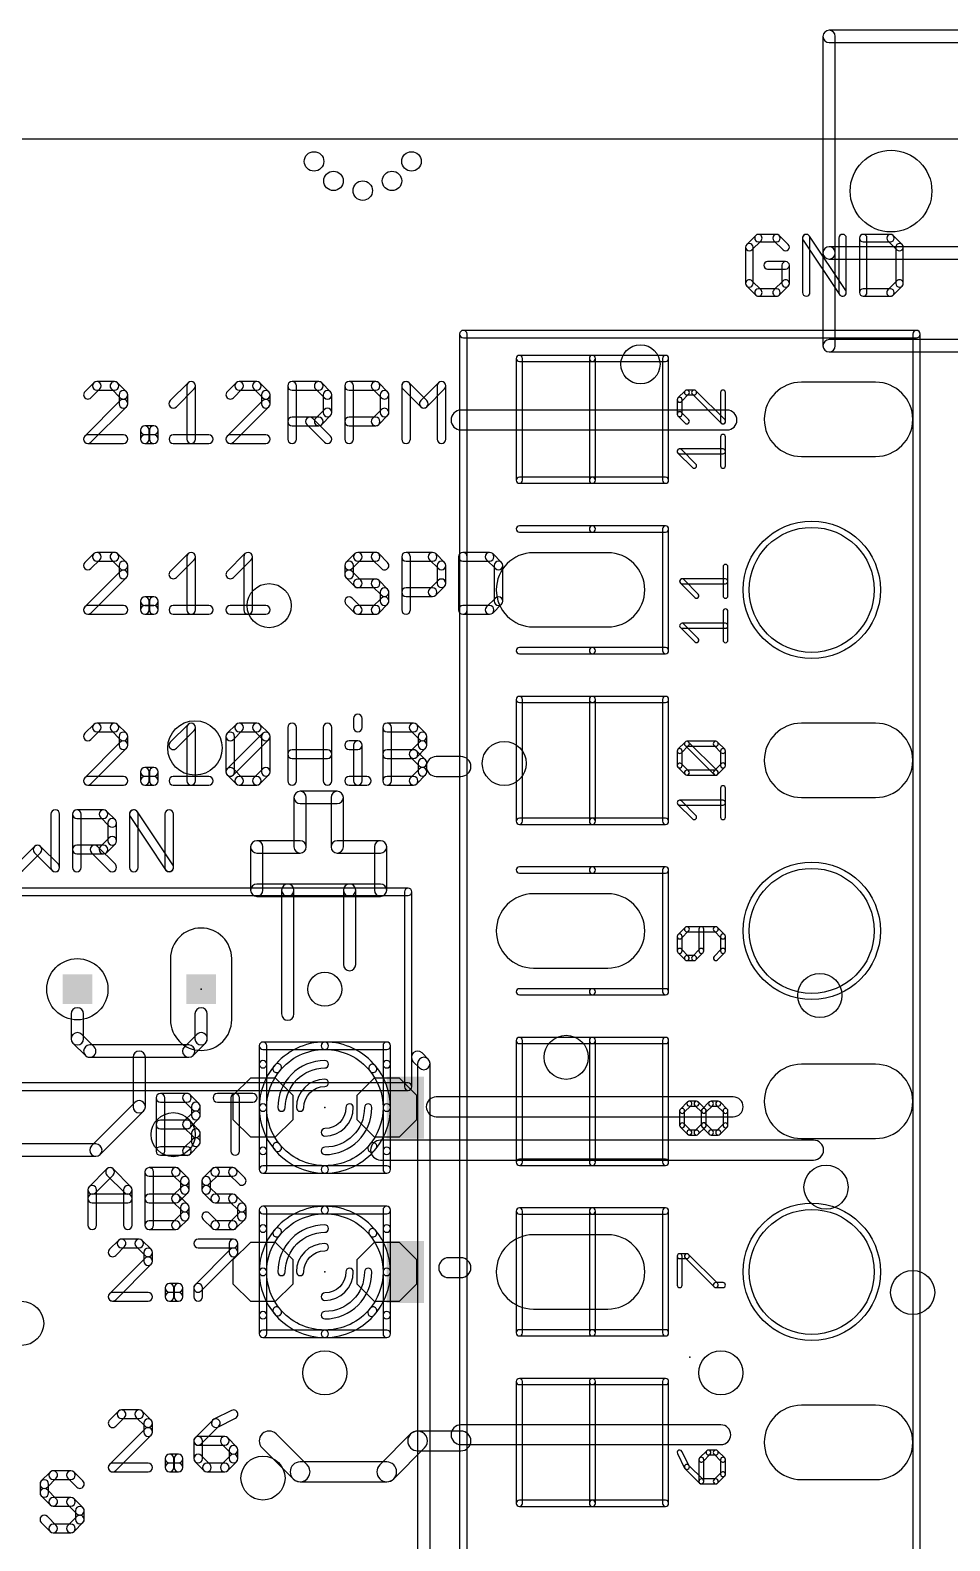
# Model space of a CAD drawing. Extents: x 0 to 96, y 1.4 to 54.7.
# Drawn here: x 55.67 to 74.55, y 23.73 to 54.74 of the extents above; entities that cross this region are included whole.
import ezdxf

# ---------------------------------------------------------------- set-up
doc = ezdxf.new("R2010")
doc.units = 0
for name, color, linetype in [('17', 178, 'CONTINUOUS'), ('18', 178, 'CONTINUOUS'), ('20', 178, 'CONTINUOUS'), ('21', 251, 'CONTINUOUS'), ('23', 178, 'CONTINUOUS'), ('25', 251, 'CONTINUOUS'), ('27', 251, 'CONTINUOUS'), ('51', 251, 'CONTINUOUS')]:
    doc.layers.add(name, color=color, linetype=linetype)

# ---------------------------------------------------------------- blocks, each defined once
blk = doc.blocks.new('LONGP100')
blk.add_lwpolyline([(-0.5, -0.5), (0.5, -0.5, 1), (0.5, 0.5), (-0.5, 0.5, 1)], format="xyb", close=True)
blk = doc.blocks.new('RECT')
blk.add_solid([(-0.5, -0.5), (0.5, -0.5), (-0.5, 0.5), (0.5, 0.5)])
blk = doc.blocks.new('ROUNDP')
blk.add_circle((0, 0), 0.5)
blk = doc.blocks.new('OCTAGONP')
blk.add_lwpolyline([(-0.5, -0.2071), (-0.5, 0.2071), (-0.2071, 0.5), (0.2071, 0.5), (0.5, 0.2071), (0.5, -0.2071), (0.2071, -0.5), (-0.2071, -0.5)], close=True)
blk = doc.blocks.new('ROUNDV')
blk.add_circle((0, 0), 0.5)

msp = doc.modelspace()

# ---------------------------------------------------------------- linework, layer by layer
at = {"layer": '20'}
msp.add_line((96, 52.5), (0, 52.5), dxfattribs=at)
for centre, radius in [((61.5, 52.044), 0.2), ((63.5, 52.044), 0.2), ((61.9, 51.644), 0.2), ((63.1, 51.644), 0.2), ((62.5, 51.444), 0.2), ((61.722, 35.052), 0.35)]:
    msp.add_circle(centre, radius, dxfattribs=at)
at = {"layer": '21'}
for points in [[(64.4888, 48.5), (64.4888, 6.5, 1), (64.6412, 6.5), (64.6412, 48.5, 1)], [(64.565, 48.4238), (73.865, 48.4238, 1), (73.865, 48.5762), (64.565, 48.5762, 1)], [(73.9412, 6.5), (73.9412, 48.5, 1), (73.7888, 48.5), (73.7888, 6.5, 1)], [(61.341, 37.973), (61.341, 38.989, 1), (61.087, 38.989), (61.087, 37.973, 1)], [(61.214, 38.862), (61.976, 38.862, 1), (61.976, 39.116), (61.214, 39.116, 1)], [(61.849, 38.989), (61.849, 37.973, 1), (62.103, 37.973), (62.103, 38.989, 1)], [(60.452, 37.084), (60.452, 37.973, 1), (60.198, 37.973), (60.198, 37.084, 1)], [(61.214, 38.1), (60.325, 38.1, 1), (60.325, 37.846), (61.214, 37.846, 1)], [(61.976, 37.846), (62.865, 37.846, 1), (62.865, 38.1), (61.976, 38.1, 1)], [(62.992, 37.084), (62.992, 37.973, 1), (62.738, 37.973), (62.738, 37.084, 1)], [(60.325, 36.957), (60.96, 36.957, 1), (60.96, 37.211), (60.325, 37.211, 1)], [(61.087, 34.544), (61.087, 37.084, 1), (60.833, 37.084), (60.833, 34.544, 1)], [(60.96, 36.957), (62.23, 36.957, 1), (62.23, 37.211), (60.96, 37.211, 1)], [(62.357, 35.56), (62.357, 37.084, 1), (62.103, 37.084), (62.103, 35.56, 1)], [(62.23, 36.957), (62.865, 36.957, 1), (62.865, 37.211), (62.23, 37.211, 1)], [(54.932, 36.9758), (63.432, 36.9758, 1), (63.432, 37.1282), (54.932, 37.1282, 1)], [(63.3558, 37.052), (63.3558, 33.052, 1), (63.5082, 33.052), (63.5082, 37.052, 1)], [(56.515, 34.544), (56.515, 34.036, 1), (56.769, 34.036), (56.769, 34.544, 1)], [(59.309, 34.036), (59.309, 34.544, 1), (59.055, 34.544), (59.055, 34.036, 1)], [(56.5522, 33.9462), (56.8062, 33.6922, 1), (56.9858, 33.8718), (56.7318, 34.1258, 1)], [(59.0178, 33.6922), (59.2718, 33.9462, 1), (59.0922, 34.1258), (58.8382, 33.8718, 1)], [(56.896, 33.655), (58.928, 33.655, 1), (58.928, 33.909), (56.896, 33.909, 1)], [(61.722, 33.9692), (60.452, 33.9692, 1), (60.452, 33.8168), (61.722, 33.8168, 1)], [(60.3758, 33.893), (60.3758, 33.512, 1), (60.5282, 33.512), (60.5282, 33.893, 1)], [(61.722, 33.8168, 1), (61.722, 33.9692, 0.2278), (60.6708, 33.464, 1), (60.7898, 33.3688, -0.2278)], [(62.992, 33.9692), (61.722, 33.9692, 1), (61.722, 33.8168), (62.992, 33.8168, 1)], [(62.6542, 33.3688, 1), (62.7732, 33.464, 0.2278), (61.722, 33.9692, 1), (61.722, 33.8168, -0.2278)], [(62.9158, 33.893), (62.9158, 33.512, 1), (63.0682, 33.512), (63.0682, 33.893, 1)], [(57.785, 33.655), (57.785, 32.639, 1), (58.039, 32.639), (58.039, 33.655, 1)], [(54.932, 32.9758), (63.432, 32.9758, 1), (63.432, 33.1282), (54.932, 33.1282, 1)], [(57.8222, 32.7288), (56.9332, 31.8398, 1), (57.1128, 31.6602), (58.0018, 32.5492, 1)], [(61.722, 32.1912, 1), (61.722, 32.0388, 0.4142), (62.3062, 32.623, 1), (62.1538, 32.623, -0.4142)], [(57.023, 31.877), (55.118, 31.877, 1), (55.118, 31.623), (57.023, 31.623, 1)], [(60.5282, 31.353), (60.5282, 31.734, 1), (60.3758, 31.734), (60.3758, 31.353, 1)], [(60.7898, 31.8772, 1), (60.6708, 31.782, 0.2278), (61.722, 31.2768, 1), (61.722, 31.4292, -0.2278)], [(61.722, 31.4292, 1), (61.722, 31.2768, 0.2278), (62.7732, 31.782, 1), (62.6542, 31.8772, -0.2278)], [(63.0682, 31.353), (63.0682, 31.734, 1), (62.9158, 31.734), (62.9158, 31.353, 1)], [(60.452, 31.2768), (61.722, 31.2768, 1), (61.722, 31.4292), (60.452, 31.4292, 1)], [(61.722, 31.2768), (62.992, 31.2768, 1), (62.992, 31.4292), (61.722, 31.4292, 1)], [(61.722, 30.5962), (60.452, 30.5962, 1), (60.452, 30.4438), (61.722, 30.4438, 1)], [(60.3758, 30.52), (60.3758, 30.139, 1), (60.5282, 30.139), (60.5282, 30.52, 1)], [(61.722, 30.4438, 1), (61.722, 30.5962, 0.2278), (60.6708, 30.091, 1), (60.7898, 29.9958, -0.2278)], [(62.992, 30.5962), (61.722, 30.5962, 1), (61.722, 30.4438), (62.992, 30.4438, 1)], [(62.6542, 29.9958, 1), (62.7732, 30.091, 0.2278), (61.722, 30.5962, 1), (61.722, 30.4438, -0.2278)], [(62.9158, 30.52), (62.9158, 30.139, 1), (63.0682, 30.139), (63.0682, 30.52, 1)], [(61.722, 28.8182, 1), (61.722, 28.6658, 0.4142), (62.3062, 29.25, 1), (62.1538, 29.25, -0.4142)], [(60.7898, 28.5042, 1), (60.6708, 28.409, 0.2278), (61.722, 27.9038, 1), (61.722, 28.0562, -0.2278)], [(61.722, 28.0562, 1), (61.722, 27.9038, 0.2278), (62.7732, 28.409, 1), (62.6542, 28.5042, -0.2278)], [(60.5282, 27.98), (60.5282, 28.361, 1), (60.3758, 28.361), (60.3758, 27.98, 1)], [(63.0682, 27.98), (63.0682, 28.361, 1), (62.9158, 28.361), (62.9158, 27.98, 1)], [(60.452, 27.9038), (61.722, 27.9038, 1), (61.722, 28.0562), (60.452, 28.0562, 1)], [(61.722, 27.9038), (62.992, 27.9038, 1), (62.992, 28.0562), (61.722, 28.0562, 1)]]:
    msp.add_lwpolyline(points, format="xyb", close=True, dxfattribs=at)
at = {"layer": '23'}
for p in [(59.182, 35.052), (61.722, 32.623), (61.722, 29.25), (69.215, 27.5)]:
    msp.add_point(p, dxfattribs=at)
at = {"layer": '25'}
for points in [[(70.5667, 50.5246), (70.3803, 50.3382, 1), (70.4881, 50.2304), (70.6745, 50.4169, 1)], [(70.9935, 50.547), (70.6206, 50.547, 1), (70.6206, 50.3946), (70.9935, 50.3946, 1)], [(71.2338, 50.3382), (71.0474, 50.5246, 1), (70.9396, 50.4169), (71.126, 50.2304, 1)], [(71.6798, 49.3522), (71.6798, 50.4708, 1), (71.5274, 50.4708), (71.5274, 49.3522, 1)], [(71.5402, 50.4285), (72.2859, 49.3099, 1), (72.4127, 49.3945), (71.667, 50.513, 1)], [(72.4255, 49.3522), (72.4255, 50.4708, 1), (72.2731, 50.4708), (72.2731, 49.3522, 1)], [(72.6968, 50.4708), (72.6968, 49.3522, 1), (72.8492, 49.3522), (72.8492, 50.4708, 1)], [(73.3323, 50.547), (72.773, 50.547, 1), (72.773, 50.3946), (73.3323, 50.3946, 1)], [(73.5726, 50.3382), (73.3861, 50.5246, 1), (73.2784, 50.4169), (73.4648, 50.2304, 1)], [(70.358, 50.2843), (70.358, 49.5386, 1), (70.5104, 49.5386), (70.5104, 50.2843, 1)], [(73.5949, 49.5386), (73.5949, 50.2843, 1), (73.4425, 50.2843), (73.4425, 49.5386, 1)], [(71.1799, 49.9877), (70.8071, 49.9877, 1), (70.8071, 49.8353), (71.1799, 49.8353, 1)], [(71.2561, 49.5386), (71.2561, 49.9115, 1), (71.1037, 49.9115), (71.1037, 49.5386, 1)], [(70.3803, 49.4847), (70.5667, 49.2983, 1), (70.6745, 49.4061), (70.4881, 49.5925, 1)], [(71.0474, 49.2983), (71.2338, 49.4847, 1), (71.126, 49.5925), (70.9396, 49.4061, 1)], [(73.3861, 49.2983), (73.5726, 49.4847, 1), (73.4648, 49.5925), (73.2784, 49.4061, 1)], [(70.6206, 49.276), (70.9935, 49.276, 1), (70.9935, 49.4284), (70.6206, 49.4284, 1)], [(72.773, 49.276), (73.3323, 49.276, 1), (73.3323, 49.4284), (72.773, 49.4284, 1)], [(56.9772, 47.4983), (56.795, 47.3161, 1), (56.9208, 47.1904), (57.1029, 47.3726, 1)], [(57.4045, 47.5243), (57.0401, 47.5243, 1), (57.0401, 47.3465), (57.4045, 47.3465, 1)], [(57.6495, 47.3161), (57.4673, 47.4983, 1), (57.3416, 47.3726), (57.5238, 47.1904, 1)], [(58.6749, 47.0082), (59.0392, 47.3726, 1), (58.9135, 47.4983), (58.5491, 47.1339, 1)], [(58.8875, 47.4354), (58.8875, 46.3423, 1), (59.0653, 46.3423), (59.0653, 47.4354, 1)], [(59.9007, 47.4983), (59.7185, 47.3161, 1), (59.8443, 47.1904), (60.0264, 47.3726, 1)], [(60.328, 47.5243), (59.9636, 47.5243, 1), (59.9636, 47.3465), (60.328, 47.3465, 1)], [(60.573, 47.3161), (60.3908, 47.4983, 1), (60.2651, 47.3726), (60.4473, 47.1904, 1)], [(61.1378, 46.3423), (61.1378, 47.4354, 1), (60.96, 47.4354), (60.96, 46.3423, 1)], [(61.0489, 47.3465), (61.5955, 47.3465, 1), (61.5955, 47.5243), (61.0489, 47.5243, 1)], [(61.5326, 47.3726), (61.7148, 47.1904, 1), (61.8405, 47.3161), (61.6583, 47.4983, 1)], [(62.3072, 46.3423), (62.3072, 47.4354, 1), (62.1294, 47.4354), (62.1294, 46.3423, 1)], [(62.2183, 47.3465), (62.7649, 47.3465, 1), (62.7649, 47.5243), (62.2183, 47.5243, 1)], [(62.702, 47.3726), (62.8842, 47.1904, 1), (63.0099, 47.3161), (62.8277, 47.4983, 1)], [(63.3248, 47.3726), (63.6892, 47.0082, 1), (63.8149, 47.1339), (63.4506, 47.4983, 1)], [(63.4766, 46.3423), (63.4766, 47.4354, 1), (63.2988, 47.4354), (63.2988, 46.3423, 1)], [(63.8149, 47.0082), (64.1793, 47.3726, 1), (64.0536, 47.4983), (63.6892, 47.1339, 1)], [(64.0275, 47.4354), (64.0275, 46.3423, 1), (64.2053, 46.3423), (64.2053, 47.4354, 1)], [(56.9208, 46.2794), (57.6495, 47.0082, 1), (57.5238, 47.1339), (56.795, 46.4052, 1)], [(57.6756, 47.0711), (57.6756, 47.2532, 1), (57.4978, 47.2532), (57.4978, 47.0711, 1)], [(59.8443, 46.2794), (60.573, 47.0082, 1), (60.4473, 47.1339), (59.7185, 46.4052, 1)], [(60.599, 47.0711), (60.599, 47.2532, 1), (60.4212, 47.2532), (60.4212, 47.0711, 1)], [(61.6888, 47.2532), (61.6888, 46.8889, 1), (61.8666, 46.8889), (61.8666, 47.2532, 1)], [(62.8582, 47.2532), (62.8582, 46.8889, 1), (63.036, 46.8889), (63.036, 47.2532, 1)], [(61.7148, 46.9517), (61.5326, 46.7695, 1), (61.6583, 46.6438), (61.8405, 46.826, 1)], [(62.8842, 46.9517), (62.702, 46.7695, 1), (62.8277, 46.6438), (63.0099, 46.826, 1)], [(64.516, 46.5328), (69.977, 46.5328, 1), (69.977, 46.9392), (64.516, 46.9392, 1)], [(58.1162, 46.3423), (58.1162, 46.5245, 1), (57.9384, 46.5245), (57.9384, 46.3423, 1)], [(58.0273, 46.4356), (58.2095, 46.4356, 1), (58.2095, 46.6134), (58.0273, 46.6134, 1)], [(58.1206, 46.5245), (58.1206, 46.3423, 1), (58.2984, 46.3423), (58.2984, 46.5245, 1)], [(61.5955, 46.7956), (61.0489, 46.7956, 1), (61.0489, 46.6178), (61.5955, 46.6178, 1)], [(61.3504, 46.6438), (61.7148, 46.2794, 1), (61.8405, 46.4052), (61.4761, 46.7695, 1)], [(62.7649, 46.7956), (62.2183, 46.7956, 1), (62.2183, 46.6178), (62.7649, 46.6178, 1)], [(57.5867, 46.4312), (56.8579, 46.4312, 1), (56.8579, 46.2534), (57.5867, 46.2534, 1)], [(58.2095, 46.4312), (58.0273, 46.4312, 1), (58.0273, 46.2534), (58.2095, 46.2534, 1)], [(58.612, 46.2534), (59.3407, 46.2534, 1), (59.3407, 46.4312), (58.612, 46.4312, 1)], [(60.5101, 46.4312), (59.7814, 46.4312, 1), (59.7814, 46.2534), (60.5101, 46.2534, 1)], [(56.9772, 43.9931), (56.795, 43.8109, 1), (56.9208, 43.6852), (57.1029, 43.8674, 1)], [(57.4045, 44.0191), (57.0401, 44.0191, 1), (57.0401, 43.8413), (57.4045, 43.8413, 1)], [(57.6495, 43.8109), (57.4673, 43.9931, 1), (57.3416, 43.8674), (57.5238, 43.6852, 1)], [(57.6756, 43.5659), (57.6756, 43.748, 1), (57.4978, 43.748), (57.4978, 43.5659, 1)], [(58.6749, 43.503), (59.0392, 43.8674, 1), (58.9135, 43.9931), (58.5491, 43.6287, 1)], [(58.8875, 43.9302), (58.8875, 42.8371, 1), (59.0653, 42.8371), (59.0653, 43.9302, 1)], [(59.8443, 43.503), (60.2086, 43.8674, 1), (60.0829, 43.9931), (59.7185, 43.6287, 1)], [(60.0569, 43.9302), (60.0569, 42.8371, 1), (60.2347, 42.8371), (60.2347, 43.9302, 1)], [(62.3376, 43.9931), (62.1554, 43.8109, 1), (62.2812, 43.6852), (62.4633, 43.8674, 1)], [(62.1294, 43.748), (62.1294, 43.5659, 1), (62.3072, 43.5659), (62.3072, 43.748, 1)], [(62.7649, 44.0191), (62.4005, 44.0191, 1), (62.4005, 43.8413), (62.7649, 43.8413, 1)], [(63.0099, 43.8109), (62.8277, 43.9931, 1), (62.702, 43.8674), (62.8842, 43.6852, 1)], [(63.4766, 42.8371), (63.4766, 43.9302, 1), (63.2988, 43.9302), (63.2988, 42.8371, 1)], [(63.3877, 43.8413), (63.9343, 43.8413, 1), (63.9343, 44.0191), (63.3877, 44.0191, 1)], [(63.8714, 43.8674), (64.0536, 43.6852, 1), (64.1793, 43.8109), (63.9971, 43.9931, 1)], [(64.0275, 43.748), (64.0275, 43.3837, 1), (64.2053, 43.3837), (64.2053, 43.748, 1)], [(64.4682, 43.9302), (64.4682, 42.8371, 1), (64.646, 42.8371), (64.646, 43.9302, 1)], [(65.1037, 44.0191), (64.5571, 44.0191, 1), (64.5571, 43.8413), (65.1037, 43.8413, 1)], [(65.3487, 43.8109), (65.1665, 43.9931, 1), (65.0408, 43.8674), (65.223, 43.6852, 1)], [(65.3747, 43.0193), (65.3747, 43.748, 1), (65.1969, 43.748), (65.1969, 43.0193, 1)], [(56.9208, 42.7742), (57.6495, 43.503, 1), (57.5238, 43.6287), (56.795, 42.9, 1)], [(62.1554, 43.503), (62.3376, 43.3208, 1), (62.4633, 43.4465), (62.2812, 43.6287, 1)], [(62.4005, 43.2948), (62.7649, 43.2948, 1), (62.7649, 43.4726), (62.4005, 43.4726, 1)], [(62.702, 43.3208), (62.8842, 43.1386, 1), (63.0099, 43.2643), (62.8277, 43.4465, 1)], [(64.0536, 43.4465), (63.8714, 43.2643, 1), (63.9971, 43.1386), (64.1793, 43.3208, 1)], [(58.1162, 42.8371), (58.1162, 43.0193, 1), (57.9384, 43.0193), (57.9384, 42.8371, 1)], [(58.0273, 42.9304), (58.2095, 42.9304, 1), (58.2095, 43.1082), (58.0273, 43.1082, 1)], [(58.1206, 43.0193), (58.1206, 42.8371, 1), (58.2984, 42.8371), (58.2984, 43.0193, 1)], [(62.4633, 42.9), (62.2812, 43.0821, 1), (62.1554, 42.9564), (62.3376, 42.7742, 1)], [(62.8842, 43.0821), (62.702, 42.9, 1), (62.8277, 42.7742), (63.0099, 42.9564, 1)], [(62.8582, 43.2015), (62.8582, 43.0193, 1), (63.036, 43.0193), (63.036, 43.2015, 1)], [(63.9343, 43.2904), (63.3877, 43.2904, 1), (63.3877, 43.1126), (63.9343, 43.1126, 1)], [(65.1665, 42.7742), (65.3487, 42.9564, 1), (65.223, 43.0821), (65.0408, 42.9, 1)], [(57.5867, 42.926), (56.8579, 42.926, 1), (56.8579, 42.7482), (57.5867, 42.7482, 1)], [(58.2095, 42.926), (58.0273, 42.926, 1), (58.0273, 42.7482), (58.2095, 42.7482, 1)], [(58.612, 42.7482), (59.3407, 42.7482, 1), (59.3407, 42.926), (58.612, 42.926, 1)], [(59.7814, 42.7482), (60.5101, 42.7482, 1), (60.5101, 42.926), (59.7814, 42.926, 1)], [(62.7649, 42.926), (62.4005, 42.926, 1), (62.4005, 42.7482), (62.7649, 42.7482, 1)], [(64.5571, 42.7482), (65.1037, 42.7482, 1), (65.1037, 42.926), (64.5571, 42.926, 1)], [(62.3116, 40.6072), (62.3116, 40.425, 1), (62.4894, 40.425), (62.4894, 40.6072, 1)], [(56.9772, 40.4879), (56.795, 40.3057, 1), (56.9208, 40.18), (57.1029, 40.3622, 1)], [(57.4045, 40.5139), (57.0401, 40.5139, 1), (57.0401, 40.3361), (57.4045, 40.3361, 1)], [(57.6495, 40.3057), (57.4673, 40.4879, 1), (57.3416, 40.3622), (57.5238, 40.18, 1)], [(57.6756, 40.0607), (57.6756, 40.2428, 1), (57.4978, 40.2428), (57.4978, 40.0607, 1)], [(58.6749, 39.9978), (59.0392, 40.3622, 1), (58.9135, 40.4879), (58.5491, 40.1235, 1)], [(58.8875, 40.425), (58.8875, 39.3319, 1), (59.0653, 39.3319), (59.0653, 40.425, 1)], [(59.8443, 40.18), (60.0264, 40.3622, 1), (59.9007, 40.4879), (59.7185, 40.3057, 1)], [(59.8703, 39.5141), (59.8703, 40.2428, 1), (59.6925, 40.2428), (59.6925, 39.5141, 1)], [(59.8443, 39.4512), (60.573, 40.18, 1), (60.4473, 40.3057), (59.7185, 39.5769, 1)], [(59.9636, 40.3361), (60.328, 40.3361, 1), (60.328, 40.5139), (59.9636, 40.5139, 1)], [(60.2651, 40.3622), (60.4473, 40.18, 1), (60.573, 40.3057), (60.3908, 40.4879, 1)], [(60.4212, 40.2428), (60.4212, 39.5141, 1), (60.599, 39.5141), (60.599, 40.2428, 1)], [(61.1378, 39.3319), (61.1378, 40.425, 1), (60.96, 40.425), (60.96, 39.3319, 1)], [(61.6888, 40.425), (61.6888, 39.3319, 1), (61.8666, 39.3319), (61.8666, 40.425, 1)], [(63.0868, 39.3319), (63.0868, 40.425, 1), (62.909, 40.425), (62.909, 39.3319, 1)], [(62.9979, 40.3361), (63.5445, 40.3361, 1), (63.5445, 40.5139), (62.9979, 40.5139, 1)], [(63.4816, 40.3622), (63.6638, 40.18, 1), (63.7895, 40.3057), (63.6073, 40.4879, 1)], [(63.6377, 40.2428), (63.6377, 40.0607, 1), (63.8155, 40.0607), (63.8155, 40.2428, 1)], [(56.9208, 39.269), (57.6495, 39.9978, 1), (57.5238, 40.1235), (56.795, 39.3948, 1)], [(62.2183, 39.9718), (62.4005, 39.9718, 1), (62.4005, 40.1496), (62.2183, 40.1496, 1)], [(62.3116, 40.0607), (62.3116, 39.3319, 1), (62.4894, 39.3319), (62.4894, 40.0607, 1)], [(63.6638, 40.1235), (63.4816, 39.9413, 1), (63.6073, 39.8156), (63.7895, 39.9978, 1)], [(61.0489, 39.7896), (61.7777, 39.7896, 1), (61.7777, 39.9674), (61.0489, 39.9674, 1)], [(62.9979, 39.7896), (63.5445, 39.7896, 1), (63.5445, 39.9674), (62.9979, 39.9674, 1)], [(63.4816, 39.8156), (63.6638, 39.6334, 1), (63.7895, 39.7591), (63.6073, 39.9413, 1)], [(63.6377, 39.6963), (63.6377, 39.5141, 1), (63.8155, 39.5141), (63.8155, 39.6963, 1)], [(64.008, 39.4208), (64.516, 39.4208, 1), (64.516, 39.8272), (64.008, 39.8272, 1)], [(57.5867, 39.4208), (56.8579, 39.4208, 1), (56.8579, 39.243), (57.5867, 39.243, 1)], [(58.1162, 39.3319), (58.1162, 39.5141, 1), (57.9384, 39.5141), (57.9384, 39.3319, 1)], [(58.0273, 39.4252), (58.2095, 39.4252, 1), (58.2095, 39.603), (58.0273, 39.603, 1)], [(58.2095, 39.4208), (58.0273, 39.4208, 1), (58.0273, 39.243), (58.2095, 39.243, 1)], [(58.1206, 39.5141), (58.1206, 39.3319, 1), (58.2984, 39.3319), (58.2984, 39.5141, 1)], [(58.612, 39.243), (59.3407, 39.243, 1), (59.3407, 39.4208), (58.612, 39.4208, 1)], [(60.0264, 39.3948), (59.8443, 39.5769, 1), (59.7185, 39.4512), (59.9007, 39.269, 1)], [(60.328, 39.4208), (59.9636, 39.4208, 1), (59.9636, 39.243), (60.328, 39.243, 1)], [(60.4473, 39.5769), (60.2651, 39.3948, 1), (60.3908, 39.269), (60.573, 39.4512, 1)], [(62.2183, 39.243), (62.5827, 39.243, 1), (62.5827, 39.4208), (62.2183, 39.4208, 1)], [(63.5445, 39.4208), (62.9979, 39.4208, 1), (62.9979, 39.243), (63.5445, 39.243, 1)], [(63.6638, 39.5769), (63.4816, 39.3948, 1), (63.6073, 39.269), (63.7895, 39.4512, 1)], [(56.2786, 37.5539), (56.2786, 38.647, 1), (56.1008, 38.647), (56.1008, 37.5539, 1)], [(56.7192, 37.5539), (56.7192, 38.647, 1), (56.5414, 38.647), (56.5414, 37.5539, 1)], [(56.6303, 38.5581), (57.1769, 38.5581, 1), (57.1769, 38.7359), (56.6303, 38.7359, 1)], [(57.114, 38.5842), (57.2962, 38.402, 1), (57.4219, 38.5277), (57.2397, 38.7099, 1)], [(57.2702, 38.4648), (57.2702, 38.1005, 1), (57.448, 38.1005), (57.448, 38.4648, 1)], [(57.8886, 37.5539), (57.8886, 38.647, 1), (57.7108, 38.647), (57.7108, 37.5539, 1)], [(57.7257, 38.5977), (58.4545, 37.5046, 1), (58.6024, 37.6032), (57.8737, 38.6963, 1)], [(58.6173, 37.5539), (58.6173, 38.647, 1), (58.4395, 38.647), (58.4395, 37.5539, 1)], [(57.2962, 38.1633), (57.114, 37.9811, 1), (57.2397, 37.8554), (57.4219, 38.0376, 1)], [(55.5238, 37.491), (55.8881, 37.8554, 1), (55.7624, 37.9811), (55.398, 37.6168, 1)], [(55.7624, 37.8554), (56.1268, 37.491, 1), (56.2525, 37.6168), (55.8881, 37.9811, 1)], [(57.1769, 38.0072), (56.6303, 38.0072, 1), (56.6303, 37.8294), (57.1769, 37.8294, 1)], [(56.9318, 37.8554), (57.2962, 37.491, 1), (57.4219, 37.6168), (57.0575, 37.9811, 1)], [(64.008, 32.4358), (70.104, 32.4358, 1), (70.104, 32.8422), (64.008, 32.8422, 1)], [(57.4852, 29.8961), (57.303, 29.7139, 1), (57.4288, 29.5882), (57.6109, 29.7704, 1)], [(57.9125, 29.9221), (57.5481, 29.9221, 1), (57.5481, 29.7443), (57.9125, 29.7443, 1)], [(58.1575, 29.7139), (57.9753, 29.8961, 1), (57.8496, 29.7704), (58.0318, 29.5882, 1)], [(59.12, 29.7443), (59.8487, 29.7443, 1), (59.8487, 29.9221), (59.12, 29.9221, 1)], [(59.7598, 29.8332), (59.7598, 29.651, 1), (59.9376, 29.651), (59.9376, 29.8332, 1)], [(57.4288, 28.6772), (58.1575, 29.406, 1), (58.0318, 29.5317), (57.303, 28.803, 1)], [(58.1836, 29.4689), (58.1836, 29.651, 1), (58.0058, 29.651), (58.0058, 29.4689, 1)], [(59.7859, 29.7139), (59.0571, 28.9851, 1), (59.1829, 28.8594), (59.9116, 29.5882, 1)], [(64.516, 29.5402), (64.262, 29.5402, 1), (64.262, 29.1338), (64.516, 29.1338, 1)], [(58.6242, 28.7401), (58.6242, 28.9223, 1), (58.4464, 28.9223), (58.4464, 28.7401, 1)], [(58.5353, 28.8334), (58.7175, 28.8334, 1), (58.7175, 29.0112), (58.5353, 29.0112, 1)], [(58.6286, 28.9223), (58.6286, 28.7401, 1), (58.8064, 28.7401), (58.8064, 28.9223, 1)], [(59.0311, 28.9223), (59.0311, 28.7401, 1), (59.2089, 28.7401), (59.2089, 28.9223, 1)], [(58.0947, 28.829), (57.3659, 28.829, 1), (57.3659, 28.6512), (58.0947, 28.6512, 1)], [(58.7175, 28.829), (58.5353, 28.829, 1), (58.5353, 28.6512), (58.7175, 28.6512, 1)], [(57.4852, 26.3909), (57.303, 26.2087, 1), (57.4288, 26.083), (57.6109, 26.2652, 1)], [(57.9125, 26.4169), (57.5481, 26.4169, 1), (57.5481, 26.2391), (57.9125, 26.2391, 1)], [(58.1575, 26.2087), (57.9753, 26.3909, 1), (57.8496, 26.2652), (58.0318, 26.083, 1)], [(59.809, 26.4075), (59.4446, 26.2254, 1), (59.5241, 26.0663), (59.8885, 26.2485, 1)], [(57.4288, 25.172), (58.1575, 25.9008, 1), (58.0318, 26.0265), (57.303, 25.2978, 1)], [(58.1836, 25.9637), (58.1836, 26.1458, 1), (58.0058, 26.1458), (58.0058, 25.9637, 1)], [(59.4215, 26.2087), (59.0571, 25.8443, 1), (59.1829, 25.7186), (59.5472, 26.083, 1)], [(64.516, 25.7048), (69.85, 25.7048, 1), (69.85, 26.1112), (64.516, 26.1112, 1)], [(59.0311, 25.7815), (59.0311, 25.4171, 1), (59.2089, 25.4171), (59.2089, 25.7815, 1)], [(59.6666, 25.8704), (59.12, 25.8704, 1), (59.12, 25.6926), (59.6666, 25.6926, 1)], [(59.9116, 25.6621), (59.7294, 25.8443, 1), (59.6037, 25.7186), (59.7859, 25.5364, 1)], [(61.3577, 25.2897), (60.7227, 25.9247, 1), (60.4353, 25.6373), (61.0703, 25.0023, 1)], [(63.4833, 25.9247), (62.8483, 25.2897, 1), (63.1357, 25.0023), (63.7707, 25.6373, 1)], [(64.516, 25.9842), (63.627, 25.9842, 1), (63.627, 25.5778), (64.516, 25.5778, 1)], [(58.6242, 25.2349), (58.6242, 25.4171, 1), (58.4464, 25.4171), (58.4464, 25.2349, 1)], [(58.5353, 25.3282), (58.7175, 25.3282, 1), (58.7175, 25.506), (58.5353, 25.506, 1)], [(58.6286, 25.4171), (58.6286, 25.2349, 1), (58.8064, 25.2349), (58.8064, 25.4171, 1)], [(59.0571, 25.3542), (59.2393, 25.172, 1), (59.365, 25.2978), (59.1829, 25.4799, 1)], [(59.7294, 25.172), (59.9116, 25.3542, 1), (59.7859, 25.4799), (59.6037, 25.2978, 1)], [(59.9376, 25.4171), (59.9376, 25.5993, 1), (59.7598, 25.5993), (59.7598, 25.4171, 1)], [(58.0947, 25.3238), (57.3659, 25.3238, 1), (57.3659, 25.146), (58.0947, 25.146, 1)], [(58.7175, 25.3238), (58.5353, 25.3238, 1), (58.5353, 25.146), (58.7175, 25.146, 1)], [(59.3022, 25.146), (59.6666, 25.146, 1), (59.6666, 25.3238), (59.3022, 25.3238, 1)], [(62.992, 25.3492), (61.214, 25.3492, 1), (61.214, 24.9428), (62.992, 24.9428, 1)]]:
    msp.add_lwpolyline(points, format="xyb", close=True, dxfattribs=at)
at = {"layer": '27'}
for points in [[(58.4348, 31.7319), (58.4348, 32.825, 1), (58.257, 32.825), (58.257, 31.7319, 1)], [(58.3459, 32.7361), (58.8925, 32.7361, 1), (58.8925, 32.9139), (58.3459, 32.9139, 1)], [(58.8296, 32.7622), (59.0118, 32.58, 1), (59.1375, 32.7057), (58.9553, 32.8879, 1)], [(59.5153, 32.7361), (60.2441, 32.7361, 1), (60.2441, 32.9139), (59.5153, 32.9139, 1)], [(59.9686, 31.7319), (59.9686, 32.825, 1), (59.7908, 32.825), (59.7908, 31.7319, 1)], [(58.9858, 32.6428), (58.9858, 32.4607, 1), (59.1636, 32.4607), (59.1636, 32.6428, 1)], [(58.3459, 32.1896), (58.8925, 32.1896, 1), (58.8925, 32.3674), (58.3459, 32.3674, 1)], [(59.0118, 32.5235), (58.8296, 32.3413, 1), (58.9553, 32.2156), (59.1375, 32.3978, 1)], [(58.8296, 32.2156), (59.0118, 32.0334, 1), (59.1375, 32.1591), (58.9553, 32.3413, 1)], [(59.0118, 31.9769), (58.8296, 31.7948, 1), (58.9553, 31.669), (59.1375, 31.8512, 1)], [(58.9858, 32.0963), (58.9858, 31.9141, 1), (59.1636, 31.9141), (59.1636, 32.0963, 1)], [(58.8925, 31.8208), (58.3459, 31.8208, 1), (58.3459, 31.643), (58.8925, 31.643, 1)], [(57.0118, 30.8738), (57.3761, 31.2382, 1), (57.2504, 31.3639), (56.886, 30.9995, 1)], [(57.2504, 31.2382), (57.6148, 30.8738, 1), (57.7405, 30.9995), (57.3761, 31.3639, 1)], [(58.2072, 30.2079), (58.2072, 31.301, 1), (58.0294, 31.301), (58.0294, 30.2079, 1)], [(58.1183, 31.2121), (58.6649, 31.2121, 1), (58.6649, 31.3899), (58.1183, 31.3899, 1)], [(58.602, 31.2382), (58.7842, 31.056, 1), (58.9099, 31.1817), (58.7277, 31.3639, 1)], [(59.407, 31.3639), (59.2248, 31.1817, 1), (59.3506, 31.056), (59.5327, 31.2382, 1)], [(59.8343, 31.3899), (59.4699, 31.3899, 1), (59.4699, 31.2121), (59.8343, 31.2121, 1)], [(60.0793, 31.1817), (59.8971, 31.3639, 1), (59.7714, 31.2382), (59.9536, 31.056, 1)], [(57.0378, 30.2079), (57.0378, 30.9367, 1), (56.86, 30.9367), (56.86, 30.2079, 1)], [(57.5888, 30.9367), (57.5888, 30.2079, 1), (57.7666, 30.2079), (57.7666, 30.9367, 1)], [(58.7842, 30.9995), (58.602, 30.8173, 1), (58.7277, 30.6916), (58.9099, 30.8738, 1)], [(58.7582, 31.1188), (58.7582, 30.9367, 1), (58.936, 30.9367), (58.936, 31.1188, 1)], [(59.1988, 31.1188), (59.1988, 30.9367, 1), (59.3766, 30.9367), (59.3766, 31.1188, 1)], [(59.2248, 30.8738), (59.407, 30.6916, 1), (59.5327, 30.8173), (59.3506, 30.9995, 1)], [(56.9489, 30.6656), (57.6777, 30.6656, 1), (57.6777, 30.8434), (56.9489, 30.8434, 1)], [(58.1183, 30.6656), (58.6649, 30.6656, 1), (58.6649, 30.8434), (58.1183, 30.8434, 1)], [(58.602, 30.6916), (58.7842, 30.5094, 1), (58.9099, 30.6351), (58.7277, 30.8173, 1)], [(59.4699, 30.6656), (59.8343, 30.6656, 1), (59.8343, 30.8434), (59.4699, 30.8434, 1)], [(59.7714, 30.6916), (59.9536, 30.5094, 1), (60.0793, 30.6351), (59.8971, 30.8173, 1)], [(58.7842, 30.4529), (58.602, 30.2708, 1), (58.7277, 30.145), (58.9099, 30.3272, 1)], [(58.7582, 30.5723), (58.7582, 30.3901, 1), (58.936, 30.3901), (58.936, 30.5723, 1)], [(59.5327, 30.2708), (59.3506, 30.4529, 1), (59.2248, 30.3272), (59.407, 30.145, 1)], [(59.9536, 30.4529), (59.7714, 30.2708, 1), (59.8971, 30.145), (60.0793, 30.3272, 1)], [(59.9275, 30.5723), (59.9275, 30.3901, 1), (60.1053, 30.3901), (60.1053, 30.5723, 1)], [(58.6649, 30.2968), (58.1183, 30.2968, 1), (58.1183, 30.119), (58.6649, 30.119, 1)], [(59.8343, 30.2968), (59.4699, 30.2968, 1), (59.4699, 30.119), (59.8343, 30.119, 1)], [(56.0836, 25.1409), (55.9014, 24.9587, 1), (56.0271, 24.833), (56.2093, 25.0152, 1)], [(56.5108, 25.1669), (56.1465, 25.1669, 1), (56.1465, 24.9891), (56.5108, 24.9891, 1)], [(56.7559, 24.9587), (56.5737, 25.1409, 1), (56.448, 25.0152), (56.6302, 24.833, 1)], [(55.8754, 24.8958), (55.8754, 24.7137, 1), (56.0532, 24.7137), (56.0532, 24.8958, 1)], [(55.9014, 24.6508), (56.0836, 24.4686, 1), (56.2093, 24.5943), (56.0271, 24.7765, 1)], [(56.1465, 24.4426), (56.5108, 24.4426, 1), (56.5108, 24.6204), (56.1465, 24.6204, 1)], [(56.448, 24.4686), (56.6302, 24.2864, 1), (56.7559, 24.4121), (56.5737, 24.5943, 1)], [(56.2093, 24.0478), (56.0271, 24.2299, 1), (55.9014, 24.1042), (56.0836, 23.922, 1)], [(56.6302, 24.2299), (56.448, 24.0478, 1), (56.5737, 23.922), (56.7559, 24.1042, 1)], [(56.6041, 24.3493), (56.6041, 24.1671, 1), (56.7819, 24.1671), (56.7819, 24.3493, 1)], [(56.5108, 24.0738), (56.1465, 24.0738, 1), (56.1465, 23.896), (56.5108, 23.896, 1)]]:
    msp.add_lwpolyline(points, format="xyb", close=True, dxfattribs=at)
at = {"layer": '51'}
for points in [[(72.1995, 50.165), (72.1995, 54.61, 1), (71.9455, 54.61), (71.9455, 50.165, 1)], [(72.0725, 54.483), (84.7725, 54.483, 1), (84.7725, 54.737), (72.0725, 54.737, 1)], [(72.1995, 48.26), (72.1995, 50.165, 1), (71.9455, 50.165), (71.9455, 48.26, 1)], [(84.7725, 50.292), (72.0725, 50.292, 1), (72.0725, 50.038), (84.7725, 50.038, 1)], [(84.7725, 48.387), (72.0725, 48.387, 1), (72.0725, 48.133), (84.7725, 48.133, 1)], [(65.7785, 45.5), (65.7785, 48, 1), (65.6515, 48), (65.6515, 45.5, 1)], [(65.715, 47.9365), (67.215, 47.9365, 1), (67.215, 48.0635), (65.715, 48.0635, 1)], [(67.215, 47.9365), (68.715, 47.9365, 1), (68.715, 48.0635), (67.215, 48.0635, 1)], [(67.1515, 48), (67.1515, 45.5, 1), (67.2785, 45.5), (67.2785, 48, 1)], [(68.6515, 48), (68.6515, 45.5, 1), (68.7785, 45.5), (68.7785, 48, 1)], [(69.1168, 47.3368), (68.9685, 47.1885, 1), (69.0404, 47.1167), (69.1887, 47.265, 1)], [(68.9536, 47.1526), (68.9536, 46.856, 1), (69.0552, 46.856), (69.0552, 47.1526, 1)], [(69.301, 47.3517), (69.1527, 47.3517, 1), (69.1527, 47.2501), (69.301, 47.2501, 1)], [(69.9301, 46.7437), (69.3369, 47.3368, 1), (69.2651, 47.265), (69.8583, 46.6718, 1)], [(69.8434, 47.3009), (69.8434, 46.7077, 1), (69.945, 46.7077), (69.945, 47.3009, 1)], [(68.9685, 46.8201), (69.1168, 46.6718, 1), (69.1887, 46.7437), (69.0404, 46.8919, 1)], [(69.945, 45.7956), (69.945, 46.3888, 1), (69.8434, 46.3888), (69.8434, 45.7956, 1)], [(69.3369, 45.8315), (69.0404, 46.1281, 1), (68.9685, 46.0563), (69.2651, 45.7597, 1)], [(69.0044, 46.0414), (69.8942, 46.0414, 1), (69.8942, 46.143), (69.0044, 46.143, 1)], [(67.215, 45.5635), (65.715, 45.5635, 1), (65.715, 45.4365), (67.215, 45.4365, 1)], [(68.715, 45.5635), (67.215, 45.5635, 1), (67.215, 45.4365), (68.715, 45.4365, 1)], [(65.715, 44.4365), (67.215, 44.4365, 1), (67.215, 44.5635), (65.715, 44.5635, 1)], [(67.215, 44.4365), (68.715, 44.4365, 1), (68.715, 44.5635), (67.215, 44.5635, 1)], [(68.6515, 44.5), (68.6515, 42, 1), (68.7785, 42), (68.7785, 44.5, 1)], [(69.9958, 43.1277), (69.9958, 43.7209, 1), (69.8942, 43.7209), (69.8942, 43.1277, 1)], [(69.3877, 43.1637), (69.0912, 43.4602, 1), (69.0193, 43.3884), (69.3159, 43.0918, 1)], [(69.0552, 43.3735), (69.945, 43.3735, 1), (69.945, 43.4751), (69.0552, 43.4751, 1)], [(69.9958, 42.2156), (69.9958, 42.8088, 1), (69.8942, 42.8088), (69.8942, 42.2156, 1)], [(69.3877, 42.2515), (69.0912, 42.5481, 1), (69.0193, 42.4763), (69.3159, 42.1797, 1)], [(69.0552, 42.4614), (69.945, 42.4614, 1), (69.945, 42.563), (69.0552, 42.563, 1)], [(67.215, 42.0635), (65.715, 42.0635, 1), (65.715, 41.9365), (67.215, 41.9365, 1)], [(68.715, 42.0635), (67.215, 42.0635, 1), (67.215, 41.9365), (68.715, 41.9365, 1)], [(65.7785, 38.5), (65.7785, 41, 1), (65.6515, 41), (65.6515, 38.5, 1)], [(65.715, 40.9365), (67.215, 40.9365, 1), (67.215, 41.0635), (65.715, 41.0635, 1)], [(67.215, 40.9365), (68.715, 40.9365, 1), (68.715, 41.0635), (67.215, 41.0635, 1)], [(67.1515, 41), (67.1515, 38.5, 1), (67.2785, 38.5), (67.2785, 41, 1)], [(68.6515, 41), (68.6515, 38.5, 1), (68.7785, 38.5), (68.7785, 41, 1)], [(69.0404, 39.9059), (69.1887, 40.0542, 1), (69.1168, 40.126), (68.9685, 39.9777, 1)], [(69.1527, 40.0393), (69.7459, 40.0393, 1), (69.7459, 40.1409), (69.1527, 40.1409, 1)], [(69.7818, 39.5329), (69.1887, 40.126, 1), (69.1168, 40.0542), (69.71, 39.461, 1)], [(69.71, 40.0542), (69.8583, 39.9059, 1), (69.9301, 39.9777), (69.7818, 40.126, 1)], [(69.0552, 39.6452), (69.0552, 39.9418, 1), (68.9536, 39.9418), (68.9536, 39.6452, 1)], [(69.1887, 39.5329), (69.0404, 39.6811, 1), (68.9685, 39.6093), (69.1168, 39.461, 1)], [(69.8583, 39.6811), (69.71, 39.5329, 1), (69.7818, 39.461), (69.9301, 39.6093, 1)], [(69.8434, 39.9418), (69.8434, 39.6452, 1), (69.945, 39.6452), (69.945, 39.9418, 1)], [(69.7459, 39.5477), (69.1527, 39.5477, 1), (69.1527, 39.4461), (69.7459, 39.4461, 1)], [(69.945, 38.5848), (69.945, 39.178, 1), (69.8434, 39.178), (69.8434, 38.5848, 1)], [(69.3369, 38.6207), (69.0404, 38.9173, 1), (68.9685, 38.8455), (69.2651, 38.5489, 1)], [(69.0044, 38.8306), (69.8942, 38.8306, 1), (69.8942, 38.9322), (69.0044, 38.9322, 1)], [(67.215, 38.5635), (65.715, 38.5635, 1), (65.715, 38.4365), (67.215, 38.4365, 1)], [(68.715, 38.5635), (67.215, 38.5635, 1), (67.215, 38.4365), (68.715, 38.4365, 1)], [(65.715, 37.4365), (67.215, 37.4365, 1), (67.215, 37.5635), (65.715, 37.5635, 1)], [(67.215, 37.4365), (68.715, 37.4365, 1), (68.715, 37.5635), (67.215, 37.5635, 1)], [(68.6515, 37.5), (68.6515, 35, 1), (68.7785, 35), (68.7785, 37.5, 1)], [(69.1168, 36.3197), (68.9685, 36.1714, 1), (69.0404, 36.0996), (69.1887, 36.2479, 1)], [(69.7459, 36.3346), (69.1527, 36.3346, 1), (69.1527, 36.233), (69.7459, 36.233, 1)], [(69.5001, 35.8389), (69.5001, 36.2838, 1), (69.3985, 36.2838), (69.3985, 35.8389, 1)], [(69.9301, 36.1714), (69.7818, 36.3197, 1), (69.71, 36.2479), (69.8583, 36.0996, 1)], [(68.9536, 36.1355), (68.9536, 35.8389, 1), (69.0552, 35.8389), (69.0552, 36.1355, 1)], [(69.945, 35.8389), (69.945, 36.1355, 1), (69.8434, 36.1355), (69.8434, 35.8389, 1)], [(68.9685, 35.803), (69.1168, 35.6547, 1), (69.1887, 35.7265), (69.0404, 35.8748, 1)], [(69.1527, 35.6398), (69.301, 35.6398, 1), (69.301, 35.7414), (69.1527, 35.7414, 1)], [(69.3369, 35.6547), (69.4852, 35.803, 1), (69.4134, 35.8748), (69.2651, 35.7265, 1)], [(69.7818, 35.6547), (69.9301, 35.803, 1), (69.8583, 35.8748), (69.71, 35.7265, 1)], [(67.215, 35.0635), (65.715, 35.0635, 1), (65.715, 34.9365), (67.215, 34.9365, 1)], [(68.715, 35.0635), (67.215, 35.0635, 1), (67.215, 34.9365), (68.715, 34.9365, 1)], [(65.7785, 31.5), (65.7785, 34, 1), (65.6515, 34), (65.6515, 31.5, 1)], [(65.715, 33.9365), (67.215, 33.9365, 1), (67.215, 34.0635), (65.715, 34.0635, 1)], [(67.215, 33.9365), (68.715, 33.9365, 1), (68.715, 34.0635), (67.215, 34.0635, 1)], [(67.1515, 34), (67.1515, 31.5, 1), (67.2785, 31.5), (67.2785, 34, 1)], [(68.6515, 34), (68.6515, 31.5, 1), (68.7785, 31.5), (68.7785, 34, 1)], [(60.5282, 32.623), (60.5282, 33.512, 1), (60.3758, 33.512), (60.3758, 32.623, 1)], [(60.8156, 33.3999, 1), (60.6998, 33.4991, 0.179), (60.3758, 32.623, 1), (60.5282, 32.623, -0.179)], [(61.722, 33.4358, 1), (61.722, 33.5882, 0.4142), (60.7568, 32.623, 1), (60.9092, 32.623, -0.4142)], [(62.9157, 32.623, 1), (63.0681, 32.623, 0.1755), (62.7561, 33.4848, 1), (62.6391, 33.3872, -0.1755)], [(62.9158, 33.512), (62.9158, 32.623, 1), (63.0682, 32.623), (63.0682, 33.512, 1)], [(63.8438, 33.6178), (63.7168, 33.7448, 1), (63.5372, 33.5652), (63.6642, 33.4382, 1)], [(63.881, 11.176), (63.881, 33.528, 1), (63.627, 33.528), (63.627, 11.176, 1)], [(61.722, 33.0548, 1), (61.722, 33.2072, 0.4142), (61.1378, 32.623, 1), (61.2902, 32.623, -0.4142)], [(60.5282, 31.734), (60.5282, 32.623, 1), (60.3758, 32.623), (60.3758, 31.734, 1)], [(60.5282, 32.623, 1), (60.3758, 32.623, 0.179), (60.6998, 31.7469, 1), (60.8156, 31.8461, -0.179)], [(61.722, 31.8102, 1), (61.722, 31.6578, 0.4142), (62.6872, 32.623, 1), (62.5348, 32.623, -0.4142)], [(62.6205, 31.8369, 1), (62.7351, 31.7365, 0.1817), (63.0682, 32.623, 1), (62.9158, 32.623, -0.1817)], [(62.9158, 32.623), (62.9158, 31.734, 1), (63.0682, 31.734), (63.0682, 32.623, 1)], [(69.0912, 32.5196), (69.2395, 32.6679, 1), (69.1676, 32.7397), (69.0193, 32.5914, 1)], [(69.106, 32.2589), (69.106, 32.5555, 1), (69.0044, 32.5555), (69.0044, 32.2589, 1)], [(69.2035, 32.653), (69.3518, 32.653, 1), (69.3518, 32.7546), (69.2035, 32.7546, 1)], [(69.3159, 32.6679), (69.4642, 32.5196, 1), (69.536, 32.5914), (69.3877, 32.7397, 1)], [(69.536, 32.5196), (69.6843, 32.6679, 1), (69.6125, 32.7397), (69.4642, 32.5914, 1)], [(69.5509, 32.2589), (69.5509, 32.5555, 1), (69.4493, 32.5555), (69.4493, 32.2589, 1)], [(69.6484, 32.653), (69.7967, 32.653, 1), (69.7967, 32.7546), (69.6484, 32.7546, 1)], [(69.7608, 32.6679), (69.9091, 32.5196, 1), (69.9809, 32.5914), (69.8326, 32.7397, 1)], [(69.8942, 32.5555), (69.8942, 32.2589, 1), (69.9958, 32.2589), (69.9958, 32.5555, 1)], [(69.2395, 32.1465), (69.0912, 32.2948, 1), (69.0193, 32.223), (69.1676, 32.0747, 1)], [(69.4642, 32.2948), (69.3159, 32.1465, 1), (69.3877, 32.0747), (69.536, 32.223, 1)], [(69.6843, 32.1465), (69.536, 32.2948, 1), (69.4642, 32.223), (69.6125, 32.0747, 1)], [(69.9091, 32.2948), (69.7608, 32.1465, 1), (69.8326, 32.0747), (69.9809, 32.223, 1)], [(71.755, 31.9532), (62.865, 31.9532, 1), (62.865, 31.5468), (71.755, 31.5468, 1)], [(69.3518, 32.1614), (69.2035, 32.1614, 1), (69.2035, 32.0598), (69.3518, 32.0598, 1)], [(69.7967, 32.1614), (69.6484, 32.1614, 1), (69.6484, 32.0598), (69.7967, 32.0598, 1)], [(67.215, 31.5635), (65.715, 31.5635, 1), (65.715, 31.4365), (67.215, 31.4365, 1)], [(68.715, 31.5635), (67.215, 31.5635, 1), (67.215, 31.4365), (68.715, 31.4365, 1)], [(65.7785, 28), (65.7785, 30.5, 1), (65.6515, 30.5), (65.6515, 28, 1)], [(65.715, 30.4365), (67.215, 30.4365, 1), (67.215, 30.5635), (65.715, 30.5635, 1)], [(67.215, 30.4365), (68.715, 30.4365, 1), (68.715, 30.5635), (67.215, 30.5635, 1)], [(67.1515, 30.5), (67.1515, 28, 1), (67.2785, 28), (67.2785, 30.5, 1)], [(68.6515, 30.5), (68.6515, 28, 1), (68.7785, 28), (68.7785, 30.5, 1)], [(60.5282, 29.25), (60.5282, 30.139, 1), (60.3758, 30.139), (60.3758, 29.25, 1)], [(60.8156, 30.0269, 1), (60.6998, 30.1261, 0.179), (60.3758, 29.25, 1), (60.5282, 29.25, -0.179)], [(61.722, 30.0628, 1), (61.722, 30.2152, 0.4142), (60.7568, 29.25, 1), (60.9092, 29.25, -0.4142)], [(62.9157, 29.25, 1), (63.0681, 29.25, 0.1755), (62.7561, 30.1118, 1), (62.6391, 30.0142, -0.1755)], [(62.9158, 30.139), (62.9158, 29.25, 1), (63.0682, 29.25), (63.0682, 30.139, 1)], [(61.722, 29.6818, 1), (61.722, 29.8342, 0.4142), (61.1378, 29.25, 1), (61.2902, 29.25, -0.4142)], [(69.0552, 28.9798), (69.0552, 29.573, 1), (68.9536, 29.573), (68.9536, 28.9798, 1)], [(69.0044, 29.5222), (69.1527, 29.5222, 1), (69.1527, 29.6238), (69.0044, 29.6238, 1)], [(69.1168, 29.5371), (69.71, 28.9439, 1), (69.7818, 29.0157), (69.1887, 29.6089, 1)], [(60.5282, 28.361), (60.5282, 29.25, 1), (60.3758, 29.25), (60.3758, 28.361, 1)], [(60.5282, 29.25, 1), (60.3758, 29.25, 0.179), (60.6998, 28.3739, 1), (60.8156, 28.4731, -0.179)], [(61.722, 28.4372, 1), (61.722, 28.2848, 0.4142), (62.6872, 29.25, 1), (62.5348, 29.25, -0.4142)], [(62.6205, 28.4639, 1), (62.7351, 28.3635, 0.1817), (63.0682, 29.25, 1), (62.9158, 29.25, -0.1817)], [(62.9158, 29.25), (62.9158, 28.361, 1), (63.0682, 28.361), (63.0682, 29.25, 1)], [(69.7459, 28.929), (69.8942, 28.929, 1), (69.8942, 29.0306), (69.7459, 29.0306, 1)], [(67.215, 28.0635), (65.715, 28.0635, 1), (65.715, 27.9365), (67.215, 27.9365, 1)], [(68.715, 28.0635), (67.215, 28.0635, 1), (67.215, 27.9365), (68.715, 27.9365, 1)], [(65.7785, 24.5), (65.7785, 27, 1), (65.6515, 27), (65.6515, 24.5, 1)], [(65.715, 26.9365), (67.215, 26.9365, 1), (67.215, 27.0635), (65.715, 27.0635, 1)], [(67.215, 26.9365), (68.715, 26.9365, 1), (68.715, 27.0635), (67.215, 27.0635, 1)], [(67.1515, 27), (67.1515, 24.5, 1), (67.2785, 24.5), (67.2785, 27, 1)], [(68.6515, 27), (68.6515, 24.5, 1), (68.7785, 24.5), (68.7785, 27, 1)], [(68.959, 25.5211), (69.1073, 25.2245, 1), (69.1982, 25.2699), (69.0499, 25.5665, 1)], [(69.5617, 25.5797), (69.4134, 25.4314, 1), (69.4852, 25.3596), (69.6335, 25.5079, 1)], [(69.3985, 25.3955), (69.3985, 24.9506, 1), (69.5001, 24.9506), (69.5001, 25.3955, 1)], [(69.7459, 25.5946), (69.5976, 25.5946, 1), (69.5976, 25.493), (69.7459, 25.493, 1)], [(69.9301, 25.4314), (69.7818, 25.5797, 1), (69.71, 25.5079), (69.8583, 25.3596, 1)], [(69.945, 25.0989), (69.945, 25.3955, 1), (69.8434, 25.3955), (69.8434, 25.0989, 1)], [(69.1168, 25.2113), (69.4134, 24.9147, 1), (69.4852, 24.9865), (69.1887, 25.2831, 1)], [(69.7818, 24.9147), (69.9301, 25.063, 1), (69.8583, 25.1348), (69.71, 24.9865, 1)], [(69.4493, 24.8998), (69.7459, 24.8998, 1), (69.7459, 25.0014), (69.4493, 25.0014, 1)], [(67.215, 24.5635), (65.715, 24.5635, 1), (65.715, 24.4365), (67.215, 24.4365, 1)], [(68.715, 24.5635), (67.215, 24.5635, 1), (67.215, 24.4365), (68.715, 24.4365, 1)]]:
    msp.add_lwpolyline(points, format="xyb", close=True, dxfattribs=at)
for centre, radius in [((71.715, 43.25), 1.4098), ((71.715, 43.25), 1.2828), ((71.715, 36.25), 1.4098), ((71.715, 36.25), 1.2828), ((71.715, 29.25), 1.4098), ((71.715, 29.25), 1.2828)]:
    msp.add_circle(centre, radius, dxfattribs=at)

# ---------------------------------------------------------------- block references
at = {"layer": '17'}
for name, p, xscale, yscale, rotation in [('ROUNDP', (73.3425, 51.435), 1.6764, 1.6764, 270), ('ROUNDP', (73.3425, 51.435), 1.6764, 1.6764, 270), ('LONGP100', (72.265, 46.75), 1.524, 1.524, 180), ('LONGP100', (72.265, 46.75), 1.524, 1.524, 180), ('LONGP100', (66.765, 43.25), 1.524, 1.524, 180), ('LONGP100', (66.765, 43.25), 1.524, 1.524, 180), ('LONGP100', (72.265, 39.75), 1.524, 1.524, 180), ('LONGP100', (72.265, 39.75), 1.524, 1.524, 180), ('LONGP100', (66.765, 36.25), 1.524, 1.524, 180), ('LONGP100', (66.765, 36.25), 1.524, 1.524, 180), ('LONGP100', (59.182, 35.052), 1.2564, 1.2564, 90), ('LONGP100', (59.182, 35.052), 1.2564, 1.2564, 90), ('ROUNDP', (56.642, 35.052), 1.2564, 1.2564, 90), ('ROUNDP', (56.642, 35.052), 1.2564, 1.2564, 90), ('LONGP100', (72.265, 32.75), 1.524, 1.524, 180), ('LONGP100', (72.265, 32.75), 1.524, 1.524, 180), ('LONGP100', (66.765, 29.25), 1.524, 1.524, 180), ('LONGP100', (66.765, 29.25), 1.524, 1.524, 180), ('LONGP100', (72.265, 25.75), 1.524, 1.524, 180), ('LONGP100', (72.265, 25.75), 1.524, 1.524, 180)]:
    msp.add_blockref(name, p, dxfattribs=dict(at, xscale=xscale, yscale=yscale, rotation=rotation))
at = {"layer": '17', "xscale": 1.2192, "yscale": 1.2192}
for p in [(60.452, 32.623), (60.452, 32.623), (62.992, 32.623), (62.992, 32.623), (60.452, 29.25), (60.452, 29.25), (62.992, 29.25), (62.992, 29.25)]:
    msp.add_blockref('OCTAGONP', p, dxfattribs=at)
at = {"layer": '18'}
for p, xscale, yscale in [((68.199, 47.879), 0.8048, 0.8048), ((60.579, 42.926), 0.9048, 0.9048), ((59.055, 40.005), 1.1176, 1.1176), ((65.405, 39.6875), 0.9048, 0.9048), ((71.882, 34.925), 0.9048, 0.9048), ((66.675, 33.655), 0.9048, 0.9048), ((58.6105, 32.0675), 0.9048, 0.9048), ((72.009, 30.988), 0.9048, 0.9048), ((73.787, 28.829), 0.9048, 0.9048), ((55.499, 28.194), 0.9048, 0.9048), ((61.722, 27.178), 0.9048, 0.9048), ((69.85, 27.178), 0.9048, 0.9048), ((60.452, 25.019), 0.9048, 0.9048)]:
    msp.add_blockref('ROUNDV', p, dxfattribs=dict(at, xscale=xscale, yscale=yscale))
at = {"layer": '21', "xscale": 0.127, "yscale": 1.27}
for p in [(63.6905, 32.623), (63.6905, 29.25)]:
    msp.add_blockref('RECT', p, dxfattribs=at)
at = {"layer": '51'}
for p, xscale, yscale in [((56.642, 35.052), 0.6096, 0.6096), ((59.182, 35.052), 0.6096, 0.6096), ((63.373, 32.623), 0.762, 1.27), ((63.373, 29.25), 0.762, 1.27)]:
    msp.add_blockref('RECT', p, dxfattribs=dict(at, xscale=xscale, yscale=yscale))

doc.saveas('drawing.dxf')
